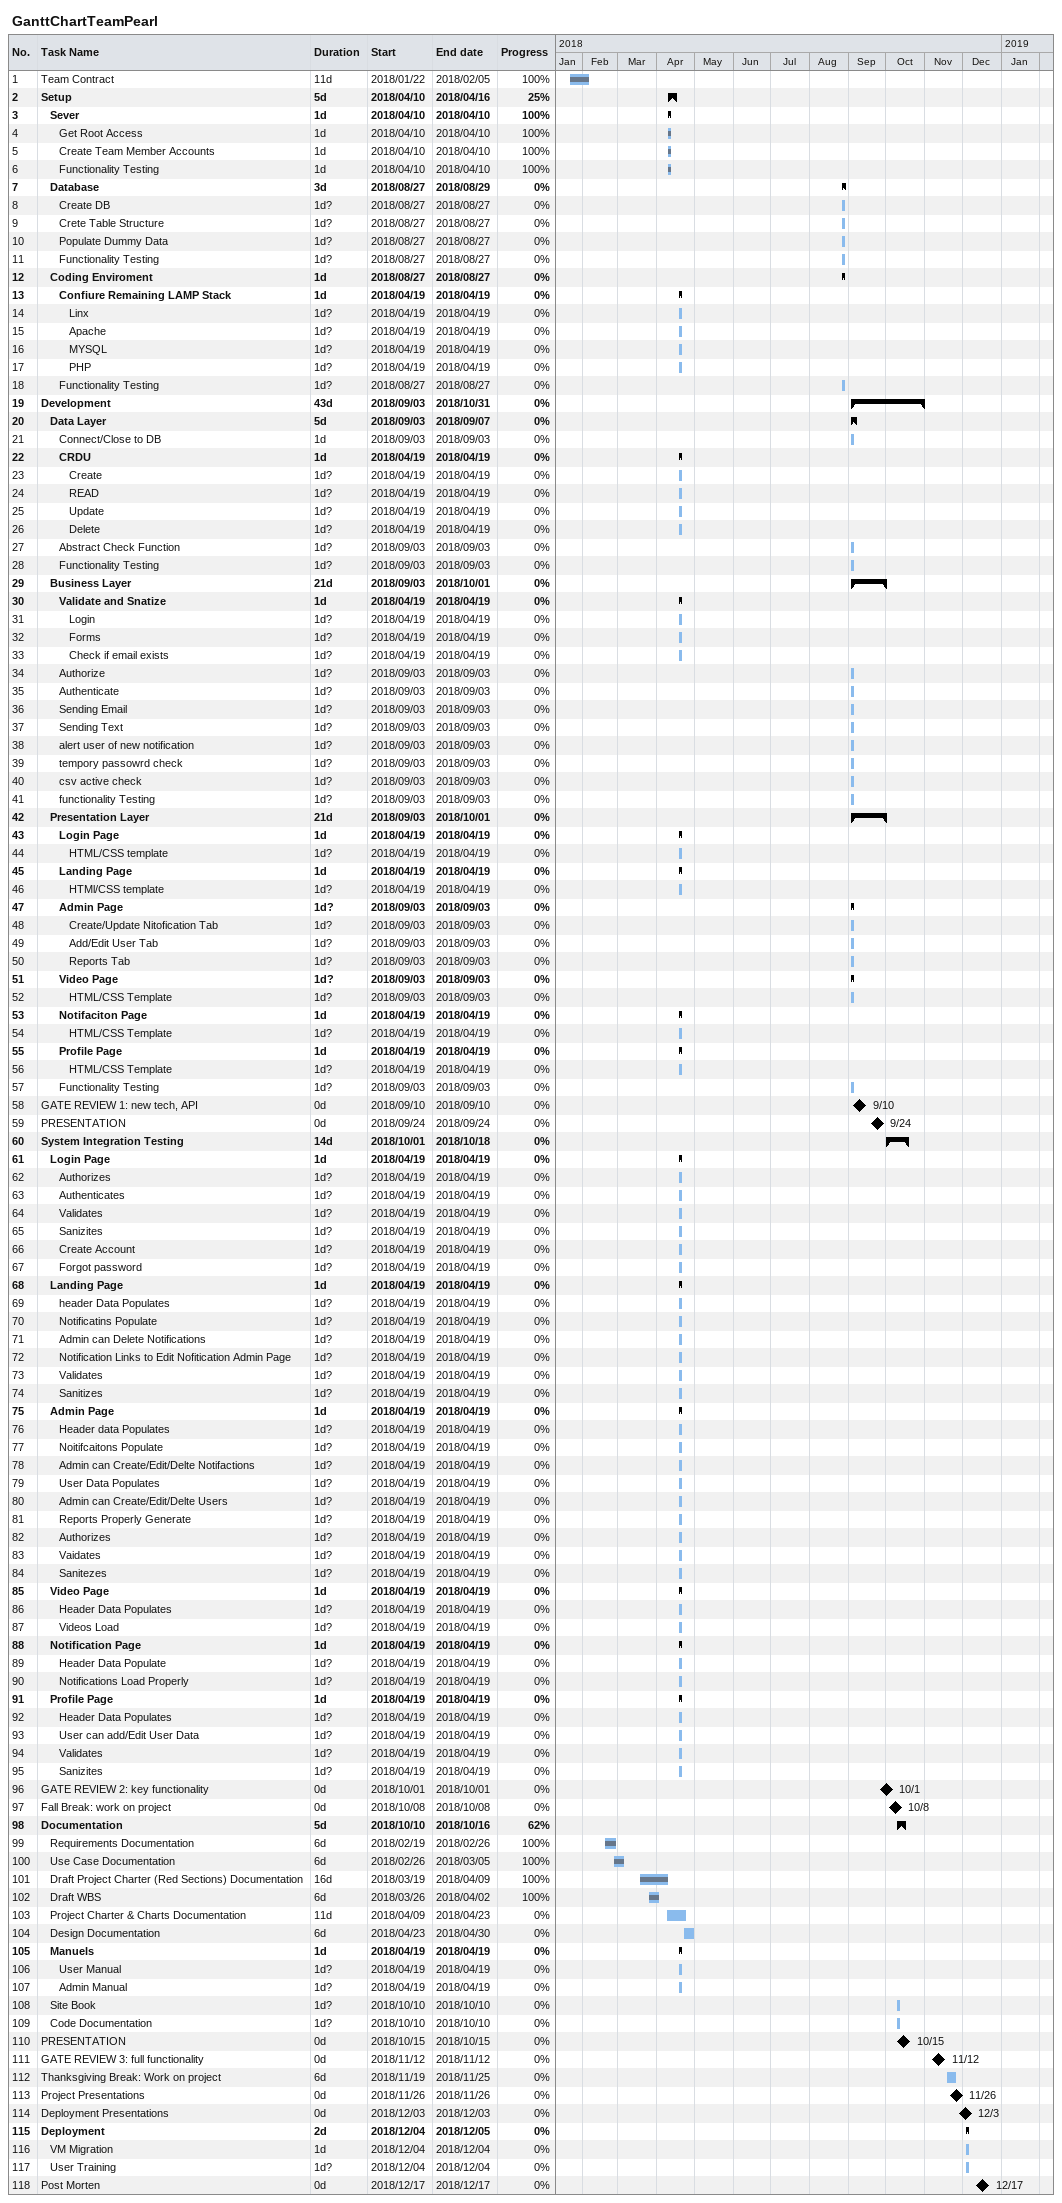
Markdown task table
GanttChartTeamPearl

| ID | Level | Task | Duration | Start | Finish | % complete |
|---|---|---|---|---|---|---|
| 1 | 1 | Team Contract | 11d | 2018-01-22 | 2018-02-05 | 100 |
| 2 | 1 | **Setup** | 5d | 2018-04-10 | 2018-04-16 | 25 |
| 3 | 2 | **Sever** | 1d | 2018-04-10 | 2018-04-10 | 100 |
| 4 | 3 | Get Root Access | 1d | 2018-04-10 | 2018-04-10 | 100 |
| 5 | 3 | Create Team Member Accounts | 1d | 2018-04-10 | 2018-04-10 | 100 |
| 6 | 3 | Functionality Testing | 1d | 2018-04-10 | 2018-04-10 | 100 |
| 7 | 2 | **Database** | 3d | 2018-08-27 | 2018-08-29 | 0 |
| 8 | 3 | Create DB | 1d? | 2018-08-27 | 2018-08-27 | 0 |
| 9 | 3 | Crete Table Structure | 1d? | 2018-08-27 | 2018-08-27 | 0 |
| 10 | 3 | Populate Dummy Data | 1d? | 2018-08-27 | 2018-08-27 | 0 |
| 11 | 3 | Functionality Testing | 1d? | 2018-08-27 | 2018-08-27 | 0 |
| 12 | 2 | **Coding Enviroment** | 1d | 2018-08-27 | 2018-08-27 | 0 |
| 13 | 3 | **Confiure Remaining LAMP Stack** | 1d | 2018-04-19 | 2018-04-19 | 0 |
| 14 | 4 | Linx | 1d? | 2018-04-19 | 2018-04-19 | 0 |
| 15 | 4 | Apache | 1d? | 2018-04-19 | 2018-04-19 | 0 |
| 16 | 4 | MYSQL | 1d? | 2018-04-19 | 2018-04-19 | 0 |
| 17 | 4 | PHP | 1d? | 2018-04-19 | 2018-04-19 | 0 |
| 18 | 3 | Functionality Testing | 1d? | 2018-08-27 | 2018-08-27 | 0 |
| 19 | 1 | **Development** | 43d | 2018-09-03 | 2018-10-31 | 0 |
| 20 | 2 | **Data Layer** | 5d | 2018-09-03 | 2018-09-07 | 0 |
| 21 | 3 | Connect/Close to DB | 1d | 2018-09-03 | 2018-09-03 | 0 |
| 22 | 3 | **CRDU** | 1d | 2018-04-19 | 2018-04-19 | 0 |
| 23 | 4 | Create | 1d? | 2018-04-19 | 2018-04-19 | 0 |
| 24 | 4 | READ | 1d? | 2018-04-19 | 2018-04-19 | 0 |
| 25 | 4 | Update | 1d? | 2018-04-19 | 2018-04-19 | 0 |
| 26 | 4 | Delete | 1d? | 2018-04-19 | 2018-04-19 | 0 |
| 27 | 3 | Abstract Check Function | 1d? | 2018-09-03 | 2018-09-03 | 0 |
| 28 | 3 | Functionality Testing | 1d? | 2018-09-03 | 2018-09-03 | 0 |
| 29 | 2 | **Business Layer** | 21d | 2018-09-03 | 2018-10-01 | 0 |
| 30 | 3 | **Validate and Snatize** | 1d | 2018-04-19 | 2018-04-19 | 0 |
| 31 | 4 | Login | 1d? | 2018-04-19 | 2018-04-19 | 0 |
| 32 | 4 | Forms | 1d? | 2018-04-19 | 2018-04-19 | 0 |
| 33 | 4 | Check if email exists | 1d? | 2018-04-19 | 2018-04-19 | 0 |
| 34 | 3 | Authorize | 1d? | 2018-09-03 | 2018-09-03 | 0 |
| 35 | 3 | Authenticate | 1d? | 2018-09-03 | 2018-09-03 | 0 |
| 36 | 3 | Sending Email | 1d? | 2018-09-03 | 2018-09-03 | 0 |
| 37 | 3 | Sending Text | 1d? | 2018-09-03 | 2018-09-03 | 0 |
| 38 | 3 | alert user of new notification | 1d? | 2018-09-03 | 2018-09-03 | 0 |
| 39 | 3 | tempory passowrd check | 1d? | 2018-09-03 | 2018-09-03 | 0 |
| 40 | 3 | csv active check | 1d? | 2018-09-03 | 2018-09-03 | 0 |
| 41 | 3 | functionality Testing | 1d? | 2018-09-03 | 2018-09-03 | 0 |
| 42 | 2 | **Presentation Layer** | 21d | 2018-09-03 | 2018-10-01 | 0 |
| 43 | 3 | **Login Page** | 1d | 2018-04-19 | 2018-04-19 | 0 |
| 44 | 4 | HTML/CSS template | 1d? | 2018-04-19 | 2018-04-19 | 0 |
| 45 | 3 | **Landing Page** | 1d | 2018-04-19 | 2018-04-19 | 0 |
| 46 | 4 | HTMl/CSS template | 1d? | 2018-04-19 | 2018-04-19 | 0 |
| 47 | 3 | **Admin Page** | 1d? | 2018-09-03 | 2018-09-03 | 0 |
| 48 | 4 | Create/Update Nitofication Tab | 1d? | 2018-09-03 | 2018-09-03 | 0 |
| 49 | 4 | Add/Edit User Tab | 1d? | 2018-09-03 | 2018-09-03 | 0 |
| 50 | 4 | Reports Tab | 1d? | 2018-09-03 | 2018-09-03 | 0 |
| 51 | 3 | **Video Page** | 1d? | 2018-09-03 | 2018-09-03 | 0 |
| 52 | 4 | HTML/CSS Template | 1d? | 2018-09-03 | 2018-09-03 | 0 |
| 53 | 3 | **Notifaciton Page** | 1d | 2018-04-19 | 2018-04-19 | 0 |
| 54 | 4 | HTML/CSS Template | 1d? | 2018-04-19 | 2018-04-19 | 0 |
| 55 | 3 | **Profile Page** | 1d | 2018-04-19 | 2018-04-19 | 0 |
| 56 | 4 | HTML/CSS Template | 1d? | 2018-04-19 | 2018-04-19 | 0 |
| 57 | 3 | Functionality Testing | 1d? | 2018-09-03 | 2018-09-03 | 0 |
| 58 | 1 | GATE REVIEW 1: new tech, API | 0d | 2018-09-10 | 2018-09-10 | 0 |
| 59 | 1 | PRESENTATION | 0d | 2018-09-24 | 2018-09-24 | 0 |
| 60 | 1 | **System Integration Testing** | 14d | 2018-10-01 | 2018-10-18 | 0 |
| 61 | 2 | **Login Page** | 1d | 2018-04-19 | 2018-04-19 | 0 |
| 62 | 3 | Authorizes | 1d? | 2018-04-19 | 2018-04-19 | 0 |
| 63 | 3 | Authenticates | 1d? | 2018-04-19 | 2018-04-19 | 0 |
| 64 | 3 | Validates | 1d? | 2018-04-19 | 2018-04-19 | 0 |
| 65 | 3 | Sanizites | 1d? | 2018-04-19 | 2018-04-19 | 0 |
| 66 | 3 | Create Account | 1d? | 2018-04-19 | 2018-04-19 | 0 |
| 67 | 3 | Forgot password | 1d? | 2018-04-19 | 2018-04-19 | 0 |
| 68 | 2 | **Landing Page** | 1d | 2018-04-19 | 2018-04-19 | 0 |
| 69 | 3 | header Data Populates | 1d? | 2018-04-19 | 2018-04-19 | 0 |
| 70 | 3 | Notificatins Populate | 1d? | 2018-04-19 | 2018-04-19 | 0 |
| 71 | 3 | Admin can Delete Notifications | 1d? | 2018-04-19 | 2018-04-19 | 0 |
| 72 | 3 | Notification Links to Edit Nofitication Admin Page | 1d? | 2018-04-19 | 2018-04-19 | 0 |
| 73 | 3 | Validates | 1d? | 2018-04-19 | 2018-04-19 | 0 |
| 74 | 3 | Sanitizes | 1d? | 2018-04-19 | 2018-04-19 | 0 |
| 75 | 2 | **Admin Page** | 1d | 2018-04-19 | 2018-04-19 | 0 |
| 76 | 3 | Header data Populates | 1d? | 2018-04-19 | 2018-04-19 | 0 |
| 77 | 3 | Noitifcaitons Populate | 1d? | 2018-04-19 | 2018-04-19 | 0 |
| 78 | 3 | Admin can Create/Edit/Delte Notifactions | 1d? | 2018-04-19 | 2018-04-19 | 0 |
| 79 | 3 | User Data Populates | 1d? | 2018-04-19 | 2018-04-19 | 0 |
| 80 | 3 | Admin can Create/Edit/Delte Users | 1d? | 2018-04-19 | 2018-04-19 | 0 |
| 81 | 3 | Reports Properly Generate | 1d? | 2018-04-19 | 2018-04-19 | 0 |
| 82 | 3 | Authorizes | 1d? | 2018-04-19 | 2018-04-19 | 0 |
| 83 | 3 | Vaidates | 1d? | 2018-04-19 | 2018-04-19 | 0 |
| 84 | 3 | Sanitezes | 1d? | 2018-04-19 | 2018-04-19 | 0 |
| 85 | 2 | **Video Page** | 1d | 2018-04-19 | 2018-04-19 | 0 |
| 86 | 3 | Header Data Populates | 1d? | 2018-04-19 | 2018-04-19 | 0 |
| 87 | 3 | Videos Load | 1d? | 2018-04-19 | 2018-04-19 | 0 |
| 88 | 2 | **Notification Page** | 1d | 2018-04-19 | 2018-04-19 | 0 |
| 89 | 3 | Header Data Populate | 1d? | 2018-04-19 | 2018-04-19 | 0 |
| 90 | 3 | Notifications Load Properly | 1d? | 2018-04-19 | 2018-04-19 | 0 |
| 91 | 2 | **Profile Page** | 1d | 2018-04-19 | 2018-04-19 | 0 |
| 92 | 3 | Header Data Populates | 1d? | 2018-04-19 | 2018-04-19 | 0 |
| 93 | 3 | User can add/Edit User Data | 1d? | 2018-04-19 | 2018-04-19 | 0 |
| 94 | 3 | Validates | 1d? | 2018-04-19 | 2018-04-19 | 0 |
| 95 | 3 | Sanizites | 1d? | 2018-04-19 | 2018-04-19 | 0 |
| 96 | 1 | GATE REVIEW 2: key functionality | 0d | 2018-10-01 | 2018-10-01 | 0 |
| 97 | 1 | Fall Break: work on project | 0d | 2018-10-08 | 2018-10-08 | 0 |
| 98 | 1 | **Documentation** | 5d | 2018-10-10 | 2018-10-16 | 62 |
| 99 | 2 | Requirements Documentation | 6d | 2018-02-19 | 2018-02-26 | 100 |
| 100 | 2 | Use Case Documentation | 6d | 2018-02-26 | 2018-03-05 | 100 |
| 101 | 2 | Draft Project Charter (Red Sections) Documentation | 16d | 2018-03-19 | 2018-04-09 | 100 |
| 102 | 2 | Draft WBS | 6d | 2018-03-26 | 2018-04-02 | 100 |
| 103 | 2 | Project Charter & Charts Documentation | 11d | 2018-04-09 | 2018-04-23 | 0 |
| 104 | 2 | Design Documentation | 6d | 2018-04-23 | 2018-04-30 | 0 |
| 105 | 2 | **Manuels** | 1d | 2018-04-19 | 2018-04-19 | 0 |
| 106 | 3 | User Manual | 1d? | 2018-04-19 | 2018-04-19 | 0 |
| 107 | 3 | Admin Manual | 1d? | 2018-04-19 | 2018-04-19 | 0 |
| 108 | 2 | Site Book | 1d? | 2018-10-10 | 2018-10-10 | 0 |
| 109 | 2 | Code Documentation | 1d? | 2018-10-10 | 2018-10-10 | 0 |
| 110 | 1 | PRESENTATION | 0d | 2018-10-15 | 2018-10-15 | 0 |
| 111 | 1 | GATE REVIEW 3: full functionality | 0d | 2018-11-12 | 2018-11-12 | 0 |
| 112 | 1 | Thanksgiving Break: Work on project | 6d | 2018-11-19 | 2018-11-25 | 0 |
| 113 | 1 | Project Presentations | 0d | 2018-11-26 | 2018-11-26 | 0 |
| 114 | 1 | Deployment Presentations | 0d | 2018-12-03 | 2018-12-03 | 0 |
| 115 | 1 | **Deployment** | 2d | 2018-12-04 | 2018-12-05 | 0 |
| 116 | 2 | VM Migration | 1d | 2018-12-04 | 2018-12-04 | 0 |
| 117 | 2 | User Training | 1d? | 2018-12-04 | 2018-12-04 | 0 |
| 118 | 1 | Post Morten | 0d | 2018-12-17 | 2018-12-17 | 0 |
